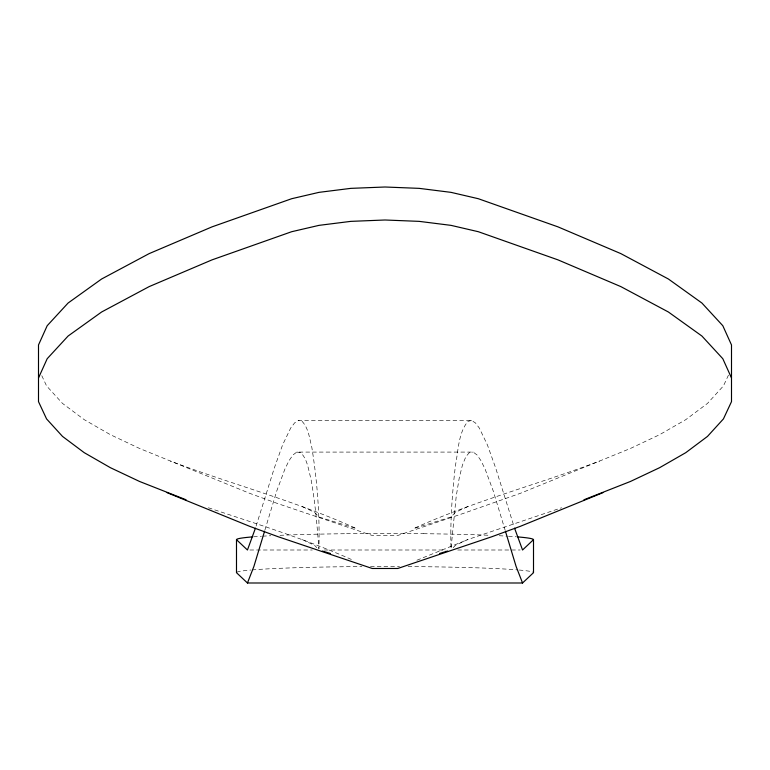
<?xml version="1.0" encoding="UTF-8"?>
<svg xmlns="http://www.w3.org/2000/svg" width="770" height="770" viewBox="0 0 770 770"><rect width="100%" height="100%" fill="white"/><g stroke="black" fill="none" stroke-linecap="round" stroke-linejoin="round"><path stroke-width="0.58" stroke-dasharray="3.85 2.89" d="M264.899 530.087L276.834 490.769L284.939 468.988L288.952 460.797L292.908 455.012L296.768 452.086L473.232 452.086L477.092 455.012L481.048 460.797L485.061 468.988L493.166 490.769L505.101 530.087M256.112 526.054L274.274 468.141L282.571 444.973L290.714 427.995L294.65 422.855L298.462 420.507L471.538 420.507L475.35 422.855L479.286 427.995L487.429 444.973L495.726 468.141L513.888 526.054M728.478 375.115L723.434 385.905L707.495 403.413L685.772 419.66L659.63 434.675L630.428 448.467L520.376 493.31L463.473 513.369L397.763 535.477L372.237 535.477L278.105 503.715L249.624 493.31L139.572 448.467L110.37 434.675L84.228 419.66L62.505 403.413L46.566 385.905L41.522 375.115M453.203 547.672L455.397 545.343L467.688 539.597L561.638 507.748M467.688 506.602L455.397 512.339L450.999 516.997L413.654 528.547C473.81 501.145 537.893 484.484 599.551 461.057M416.897 560.233L467.688 539.597M471.538 420.507L467.891 421.363C458.111 433.51 458.468 450.498 455.474 465.119C452.24 492.906 450.142 520.838 450.999 548.818L456.215 496.332L459.218 478.112L462.443 465.042L465.879 456.649L469.479 452.481L473.232 452.086M346.567 533.706L423.433 533.706M249.855 550.001L312.322 550.001M324.334 550.001L445.666 550.001M457.678 550.001L520.145 550.001M296.768 452.086L300.521 452.481C307.461 459.103 308.298 469.353 310.782 478.112C315.123 501.463 317.076 525.15 318.905 548.808C319.877 514.841 317.202 480.836 311.811 447.303C309.511 438.438 308.635 428.361 302.11 421.363L298.462 420.507M208.362 507.748C257.016 524.11 306.171 539.164 353.103 560.233M302.312 506.602L314.603 512.339L319.001 516.997L356.346 528.547C296.19 501.145 232.107 484.484 170.449 461.057M302.312 539.597L314.603 545.343L316.797 547.672M236.65 572.37A148.543 6.189 0 0 1 250.789 570.031M252.098 569.916A148.543 6.189 0 0 1 361.987 566.576M370.466 566.528A148.543 6.189 0 0 1 399.534 566.528M408.013 566.576A148.543 6.189 0 0 1 517.902 569.916M519.211 570.031A148.543 6.189 0 0 1 533.35 572.37M423.442 533.706A148.61 6.189 0 0 1 490.009 535.314M499.153 535.728A148.61 6.189 0 0 1 507.401 536.18M508.498 536.247A148.61 6.189 0 0 1 516.468 536.815M253.532 536.815A148.61 6.189 0 0 1 261.502 536.247M262.599 536.18A148.61 6.189 0 0 1 270.847 535.728M279.991 535.314A148.61 6.189 0 0 1 346.558 533.706"/><path stroke-width="1.16" d="M264.582 531.175L253.898 566.46L247.449 582.996L236.496 572.688L236.496 539.683A148.61 6.189 0 0 1 252.165 536.921M255.438 528.162L247.449 550.001L236.496 539.683M38.5 377.964L47.191 358.714L68.097 336.028L101.621 311.994L149.149 286.613L212.039 259.865L291.666 231.712L319.001 225.36L350.831 221.365L385 219.999L419.169 221.365L450.999 225.36L478.334 231.712L557.961 259.865L620.851 286.613L668.379 311.994L701.903 336.028L722.809 358.714L731.5 377.964M517.835 536.921A148.61 6.189 0 0 1 533.475 539.683L522.551 550.001L514.562 528.162M247.449 582.996L522.551 582.996L533.504 572.688L533.504 539.683M602.891 492.685L520.376 526.305L491.895 536.719L397.763 568.481L372.237 568.481L278.105 536.719L249.624 526.305L167.109 492.685M583.949 499.769L630.428 481.471L659.63 467.679L685.772 452.664L707.495 436.407L723.434 418.909L731.5 401.642L731.5 344.96L722.809 325.71L701.903 303.024L668.379 279L620.851 253.619L557.961 226.861L478.334 198.718L450.999 192.356L419.169 188.361L385 187.004L350.831 188.361L319.001 192.356L291.666 198.718L212.039 226.861L149.149 253.619L101.621 279L68.097 303.024L47.191 325.71L38.5 344.96L38.5 401.642L46.566 418.909L62.505 436.407L84.228 452.664L110.37 467.679L139.572 481.471L186.051 499.769M439.622 553.466L447.591 551.041M322.409 551.041L330.378 553.466M522.551 582.996L516.102 566.46L505.418 531.175"/></g></svg>
